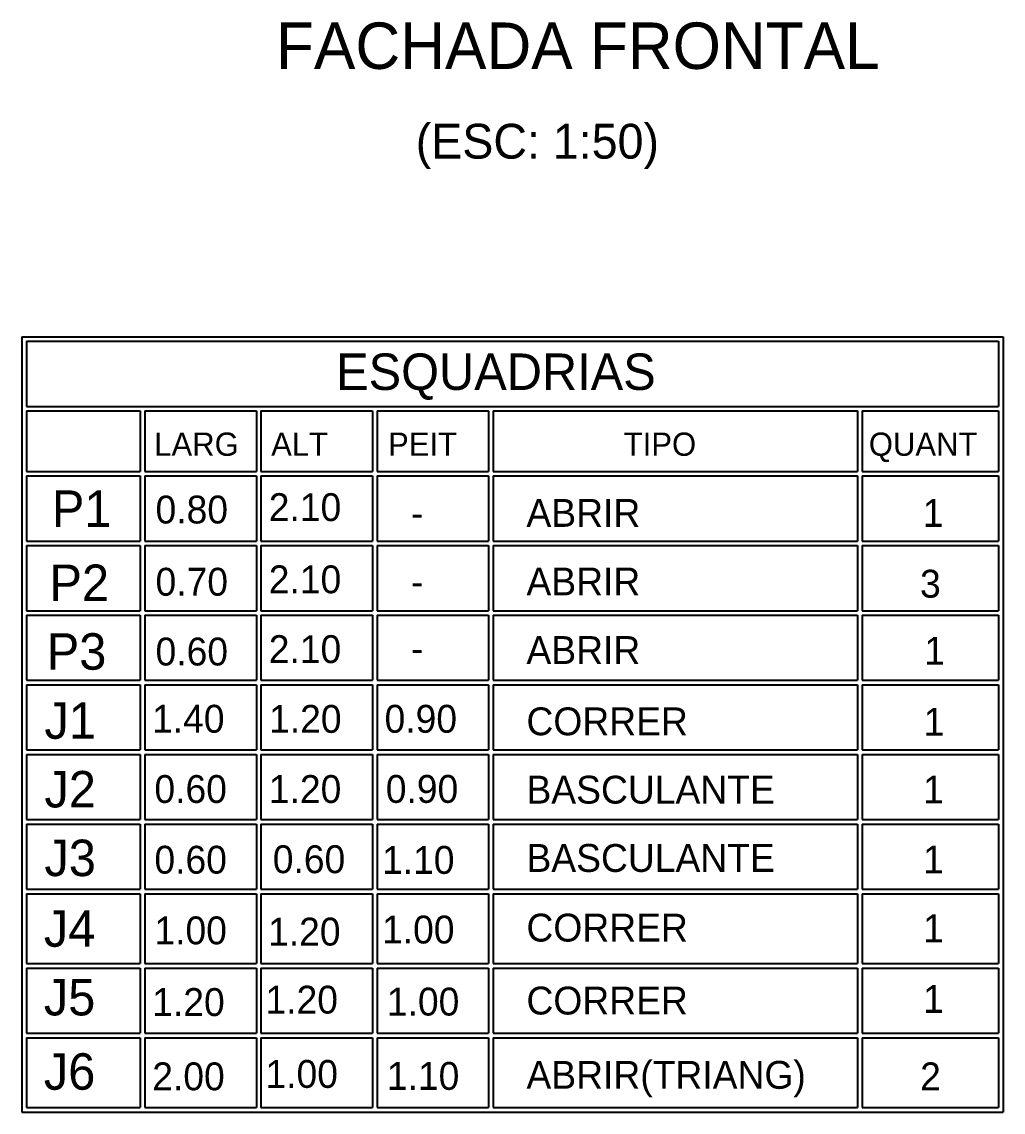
# Model space of a CAD drawing. Extents: x -74 to 202, y -59 to 73.
# Drawn here: x 30.855 to 35.084, y 1.894 to 6.59 of the extents above; entities that cross this region are included whole.
import ezdxf
from ezdxf.enums import TextEntityAlignment as Align

# ---------------------------------------------------------------- set-up
doc = ezdxf.new("R2010")
doc.units = 0
doc.layers.add('TEXTO', color=1, linetype='CONTINUOUS')

msp = doc.modelspace()

# ---------------------------------------------------------------- linework, layer by layer
at = {"layer": 'TEXTO', "color": 1, "linetype": 'CONTINUOUS', "ltscale": 0.3}
for p, q in [((30.85525, 5.2342), (35.08366, 5.2342)), ((30.87525, 5.2142), (35.06366, 5.2142)), ((35.06366, 5.2142), (35.06366, 4.9342)), ((35.08366, 5.2342), (35.08366, 1.8942)), ((35.06366, 4.9142), (35.06366, 4.6542)), ((35.06366, 4.6342), (35.06366, 4.3542)), ((35.06366, 4.3342), (35.06366, 4.0542)), ((35.06366, 4.0342), (35.06366, 3.7542)), ((35.06366, 3.7342), (35.06366, 3.4542)), ((35.06366, 3.4342), (35.06366, 3.1542)), ((35.06366, 3.1342), (35.06366, 2.8542)), ((35.06366, 2.8342), (35.06366, 2.5342)), ((35.06366, 2.5142), (35.06366, 2.2342)), ((35.06366, 2.2142), (35.06366, 1.9142)), ((30.85525, 1.8942), (35.08366, 1.8942)), ((30.87525, 1.9142), (31.36576, 1.9142)), ((31.38576, 1.9142), (31.86577, 1.9142)), ((31.88577, 1.9142), (32.36577, 1.9142)), ((32.38577, 1.9142), (32.86578, 1.9142)), ((32.88578, 1.9142), (34.45628, 1.9142)), ((34.47628, 1.9142), (35.06366, 1.9142))]:
    msp.add_line(p, q, dxfattribs=at)
at = {"layer": 'TEXTO', "color": 1, "linetype": 'CONTINUOUS'}
for p, q in [((30.85525, 5.2342), (30.85525, 1.8942)), ((30.87525, 5.2142), (30.87525, 4.9342)), ((30.87525, 4.9142), (30.87525, 4.6542)), ((30.87525, 4.6342), (30.87525, 4.3542)), ((30.87525, 4.3342), (30.87525, 4.0542)), ((30.87525, 4.0342), (30.87525, 3.7542)), ((30.87525, 3.7342), (30.87525, 3.4542)), ((30.87525, 3.4342), (30.87525, 3.1542)), ((30.87525, 3.1342), (30.87525, 2.8542)), ((30.87525, 2.8342), (30.87525, 2.5342)), ((30.87525, 2.5142), (30.87525, 2.2342)), ((30.87525, 2.2142), (30.87525, 1.9142))]:
    msp.add_line(p, q, dxfattribs=at)
at = {"layer": 'TEXTO', "color": 244, "linetype": 'CONTINUOUS', "ltscale": 0.3}
for p, q in [((30.87525, 4.9342), (35.06366, 4.9342)), ((30.87525, 4.9142), (31.36576, 4.9142)), ((31.38576, 4.9142), (31.86577, 4.9142)), ((31.88577, 4.9142), (32.36577, 4.9142)), ((32.38577, 4.9142), (32.86578, 4.9142)), ((32.88578, 4.9142), (34.45628, 4.9142)), ((34.47628, 4.9142), (35.06366, 4.9142))]:
    msp.add_line(p, q, dxfattribs=at)
at = {"layer": 'TEXTO', "linetype": 'CONTINUOUS'}
for p, q in [((31.36576, 4.9142), (31.36576, 4.6542)), ((31.38576, 4.9142), (31.38576, 4.6542)), ((31.86577, 4.9142), (31.86577, 4.6542)), ((31.88577, 4.9142), (31.88577, 4.6542)), ((32.36577, 4.9142), (32.36577, 4.6542)), ((32.38577, 4.9142), (32.38577, 4.6542)), ((32.86578, 4.9142), (32.86578, 4.6542)), ((32.88578, 4.9142), (32.88578, 4.6542)), ((31.36576, 4.6342), (31.36576, 4.3542)), ((31.38576, 4.6342), (31.38576, 4.3542)), ((31.86577, 4.6342), (31.86577, 4.3542)), ((31.88577, 4.6342), (31.88577, 4.3542)), ((32.36577, 4.6342), (32.36577, 4.3542)), ((32.38577, 4.6342), (32.38577, 4.3542)), ((32.86578, 4.6342), (32.86578, 4.3542)), ((32.88578, 4.6342), (32.88578, 4.3542)), ((31.36576, 4.3342), (31.36576, 4.0542)), ((31.38576, 4.3342), (31.38576, 4.0542)), ((31.86577, 4.3342), (31.86577, 4.0542)), ((31.88577, 4.3342), (31.88577, 4.0542)), ((32.36577, 4.3342), (32.36577, 4.0542)), ((32.38577, 4.3342), (32.38577, 4.0542)), ((32.86578, 4.3342), (32.86578, 4.0542)), ((32.88578, 4.3342), (32.88578, 4.0542)), ((31.36576, 4.0342), (31.36576, 3.7542)), ((31.38576, 4.0342), (31.38576, 3.7542)), ((31.86577, 4.0342), (31.86577, 3.7542)), ((31.88577, 4.0342), (31.88577, 3.7542)), ((32.36577, 4.0342), (32.36577, 3.7542)), ((32.38577, 4.0342), (32.38577, 3.7542)), ((32.86578, 4.0342), (32.86578, 3.7542)), ((32.88578, 4.0342), (32.88578, 3.7542)), ((31.36576, 3.7342), (31.36576, 3.4542)), ((31.38576, 3.7342), (31.38576, 3.4542)), ((31.86577, 3.7342), (31.86577, 3.4542)), ((31.88577, 3.7342), (31.88577, 3.4542)), ((32.36577, 3.7342), (32.36577, 3.4542)), ((32.38577, 3.7342), (32.38577, 3.4542)), ((32.86578, 3.7342), (32.86578, 3.4542)), ((32.88578, 3.7342), (32.88578, 3.4542)), ((31.36576, 3.4342), (31.36576, 3.1542)), ((31.38576, 3.4342), (31.38576, 3.1542)), ((31.86577, 3.4342), (31.86577, 3.1542)), ((31.88577, 3.4342), (31.88577, 3.1542)), ((32.36577, 3.4342), (32.36577, 3.1542)), ((32.38577, 3.4342), (32.38577, 3.1542)), ((32.86578, 3.4342), (32.86578, 3.1542)), ((32.88578, 3.4342), (32.88578, 3.1542)), ((31.36576, 3.1342), (31.36576, 2.8542)), ((31.38576, 3.1342), (31.38576, 2.8542)), ((31.86577, 3.1342), (31.86577, 2.8542)), ((31.88577, 3.1342), (31.88577, 2.8542)), ((32.36577, 3.1342), (32.36577, 2.8542)), ((32.38577, 3.1342), (32.38577, 2.8542)), ((32.86578, 3.1342), (32.86578, 2.8542)), ((32.88578, 3.1342), (32.88578, 2.8542)), ((31.36576, 2.8342), (31.36576, 2.5342)), ((31.38576, 2.8342), (31.38576, 2.5342)), ((31.86577, 2.8342), (31.86577, 2.5342)), ((31.88577, 2.8342), (31.88577, 2.5342)), ((32.36577, 2.8342), (32.36577, 2.5342)), ((32.38577, 2.8342), (32.38577, 2.5342)), ((32.86578, 2.8342), (32.86578, 2.5342)), ((32.88578, 2.8342), (32.88578, 2.5342)), ((31.36576, 2.5142), (31.36576, 2.2342)), ((31.38576, 2.5142), (31.38576, 2.2342)), ((31.86577, 2.5142), (31.86577, 2.2342)), ((31.88577, 2.5142), (31.88577, 2.2342)), ((32.36577, 2.5142), (32.36577, 2.2342)), ((32.38577, 2.5142), (32.38577, 2.2342)), ((32.86578, 2.5142), (32.86578, 2.2342)), ((32.88578, 2.5142), (32.88578, 2.2342)), ((31.36576, 2.2142), (31.36576, 1.9142)), ((31.38576, 2.2142), (31.38576, 1.9142)), ((31.86577, 2.2142), (31.86577, 1.9142)), ((31.88577, 2.2142), (31.88577, 1.9142)), ((32.36577, 2.2142), (32.36577, 1.9142)), ((32.38577, 2.2142), (32.38577, 1.9142)), ((32.86578, 2.2142), (32.86578, 1.9142)), ((32.88578, 2.2142), (32.88578, 1.9142))]:
    msp.add_line(p, q, dxfattribs=at)
at = {"layer": 'TEXTO', "color": 30, "linetype": 'CONTINUOUS', "ltscale": 0.3}
for p, q in [((34.45628, 4.9142), (34.45628, 4.6542)), ((34.47628, 4.9142), (34.47628, 4.6542)), ((30.87525, 4.6542), (31.36576, 4.6542)), ((31.38576, 4.6542), (31.86577, 4.6542)), ((31.88577, 4.6542), (32.36577, 4.6542)), ((32.38577, 4.6542), (32.86578, 4.6542)), ((32.88578, 4.6542), (34.45628, 4.6542)), ((34.47628, 4.6542), (35.06366, 4.6542)), ((30.87525, 4.6342), (31.36576, 4.6342)), ((31.38576, 4.6342), (31.86577, 4.6342)), ((31.88577, 4.6342), (32.36577, 4.6342)), ((32.38577, 4.6342), (32.86578, 4.6342)), ((32.88578, 4.6342), (34.45628, 4.6342)), ((34.45628, 4.6342), (34.45628, 4.3542)), ((34.47628, 4.6342), (34.47628, 4.3542)), ((34.47628, 4.6342), (35.06366, 4.6342)), ((30.87525, 4.3542), (31.36576, 4.3542)), ((30.87525, 4.3342), (31.36576, 4.3342)), ((31.38576, 4.3542), (31.86577, 4.3542)), ((31.38576, 4.3342), (31.86577, 4.3342)), ((31.88577, 4.3542), (32.36577, 4.3542)), ((31.88577, 4.3342), (32.36577, 4.3342)), ((32.38577, 4.3542), (32.86578, 4.3542)), ((32.38577, 4.3342), (32.86578, 4.3342)), ((32.88578, 4.3542), (34.45628, 4.3542)), ((32.88578, 4.3342), (34.45628, 4.3342)), ((34.45628, 4.3342), (34.45628, 4.0542)), ((34.47628, 4.3542), (35.06366, 4.3542)), ((34.47628, 4.3342), (34.47628, 4.0542)), ((34.47628, 4.3342), (35.06366, 4.3342)), ((30.87525, 4.0542), (31.36576, 4.0542)), ((31.38576, 4.0542), (31.86577, 4.0542)), ((31.88577, 4.0542), (32.36577, 4.0542)), ((32.38577, 4.0542), (32.86578, 4.0542)), ((32.88578, 4.0542), (34.45628, 4.0542)), ((34.47628, 4.0542), (35.06366, 4.0542)), ((30.87525, 4.0342), (31.36576, 4.0342)), ((31.38576, 4.0342), (31.86577, 4.0342)), ((31.88577, 4.0342), (32.36577, 4.0342)), ((32.38577, 4.0342), (32.86578, 4.0342)), ((32.88578, 4.0342), (34.45628, 4.0342)), ((34.45628, 4.0342), (34.45628, 3.7542)), ((34.47628, 4.0342), (34.47628, 3.7542)), ((34.47628, 4.0342), (35.06366, 4.0342)), ((30.87525, 3.7542), (31.36576, 3.7542)), ((30.87525, 3.7342), (31.36576, 3.7342)), ((31.38576, 3.7542), (31.86577, 3.7542)), ((31.38576, 3.7342), (31.86577, 3.7342)), ((31.88577, 3.7542), (32.36577, 3.7542)), ((31.88577, 3.7342), (32.36577, 3.7342)), ((32.38577, 3.7542), (32.86578, 3.7542)), ((32.38577, 3.7342), (32.86578, 3.7342)), ((32.88578, 3.7542), (34.45628, 3.7542)), ((32.88578, 3.7342), (34.45628, 3.7342)), ((34.45628, 3.7342), (34.45628, 3.4542)), ((34.47628, 3.7542), (35.06366, 3.7542)), ((34.47628, 3.7342), (34.47628, 3.4542)), ((34.47628, 3.7342), (35.06366, 3.7342)), ((30.87525, 3.4542), (31.36576, 3.4542)), ((30.87525, 3.4342), (31.36576, 3.4342)), ((31.38576, 3.4542), (31.86577, 3.4542)), ((31.38576, 3.4342), (31.86577, 3.4342)), ((31.88577, 3.4542), (32.36577, 3.4542)), ((31.88577, 3.4342), (32.36577, 3.4342)), ((32.38577, 3.4542), (32.86578, 3.4542)), ((32.38577, 3.4342), (32.86578, 3.4342)), ((32.88578, 3.4542), (34.45628, 3.4542)), ((32.88578, 3.4342), (34.45628, 3.4342)), ((34.45628, 3.4342), (34.45628, 3.1542)), ((34.47628, 3.4542), (35.06366, 3.4542)), ((34.47628, 3.4342), (34.47628, 3.1542)), ((34.47628, 3.4342), (35.06366, 3.4342)), ((30.87525, 3.1542), (31.36576, 3.1542)), ((31.38576, 3.1542), (31.86577, 3.1542)), ((31.88577, 3.1542), (32.36577, 3.1542)), ((32.38577, 3.1542), (32.86578, 3.1542)), ((32.88578, 3.1542), (34.45628, 3.1542)), ((34.47628, 3.1542), (35.06366, 3.1542)), ((30.87525, 3.1342), (31.36576, 3.1342)), ((31.38576, 3.1342), (31.86577, 3.1342)), ((31.88577, 3.1342), (32.36577, 3.1342)), ((32.38577, 3.1342), (32.86578, 3.1342)), ((32.88578, 3.1342), (34.45628, 3.1342)), ((34.45628, 3.1342), (34.45628, 2.8542)), ((34.47628, 3.1342), (34.47628, 2.8542)), ((34.47628, 3.1342), (35.06366, 3.1342)), ((30.87525, 2.8542), (31.36576, 2.8542)), ((30.87525, 2.8342), (31.36576, 2.8342)), ((31.38576, 2.8542), (31.86577, 2.8542)), ((31.38576, 2.8342), (31.86577, 2.8342)), ((31.88577, 2.8542), (32.36577, 2.8542)), ((31.88577, 2.8342), (32.36577, 2.8342)), ((32.38577, 2.8542), (32.86578, 2.8542)), ((32.38577, 2.8342), (32.86578, 2.8342)), ((32.88578, 2.8542), (34.45628, 2.8542)), ((32.88578, 2.8342), (34.45628, 2.8342)), ((34.45628, 2.8342), (34.45628, 2.5342)), ((34.47628, 2.8542), (35.06366, 2.8542)), ((34.47628, 2.8342), (34.47628, 2.5342)), ((34.47628, 2.8342), (35.06366, 2.8342)), ((30.87525, 2.5342), (31.36576, 2.5342)), ((30.87525, 2.5142), (31.36576, 2.5142)), ((31.38576, 2.5342), (31.86577, 2.5342)), ((31.38576, 2.5142), (31.86577, 2.5142)), ((31.88577, 2.5342), (32.36577, 2.5342)), ((31.88577, 2.5142), (32.36577, 2.5142)), ((32.38577, 2.5342), (32.86578, 2.5342)), ((32.38577, 2.5142), (32.86578, 2.5142)), ((32.88578, 2.5342), (34.45628, 2.5342)), ((32.88578, 2.5142), (34.45628, 2.5142)), ((34.45628, 2.5142), (34.45628, 2.2342)), ((34.47628, 2.5342), (35.06366, 2.5342)), ((34.47628, 2.5142), (35.06366, 2.5142)), ((34.47628, 2.5142), (34.47628, 2.2342)), ((30.87525, 2.2342), (31.36576, 2.2342)), ((30.87525, 2.2142), (31.36576, 2.2142)), ((31.38576, 2.2342), (31.86577, 2.2342)), ((31.38576, 2.2142), (31.86577, 2.2142)), ((31.88577, 2.2342), (32.36577, 2.2342)), ((31.88577, 2.2142), (32.36577, 2.2142)), ((32.38577, 2.2342), (32.86578, 2.2342)), ((32.38577, 2.2142), (32.86578, 2.2142)), ((32.88578, 2.2342), (34.45628, 2.2342)), ((32.88578, 2.2142), (34.45628, 2.2142)), ((34.45628, 2.2142), (34.45628, 1.9142)), ((34.47628, 2.2342), (35.06366, 2.2342)), ((34.47628, 2.2142), (34.47628, 1.9142)), ((34.47628, 2.2142), (35.06366, 2.2142))]:
    msp.add_line(p, q, dxfattribs=at)

# ---------------------------------------------------------------- texts
at = {"layer": 'TEXTO', "color": 1, "linetype": 'CONTINUOUS'}
for s, height, p in [('FACHADA FRONTAL  ', 0.2, (33.32519, 6.48743)), ('(ESC: 1:50)', 0.15, (33.07664, 6.05745))]:
    msp.add_text(s, height=height, dxfattribs=at).set_placement(p, align=Align.MIDDLE)
at = {"layer": 'TEXTO', "color": 244, "linetype": 'CONTINUOUS', "ltscale": 0.3}
for s, height, p in [('ESQUADRIAS', 0.157047, (32.2095, 5.00485)), ('LARG', 0.1, (31.42599, 4.72121)), ('ALT', 0.1, (31.92967, 4.72121)), ('PEIT', 0.1, (32.43335, 4.72121)), ('TIPO', 0.1, (33.44867, 4.72121)), ('QUANT', 0.1, (34.50482, 4.72121)), ('P1', 0.157047, (30.98485, 4.41516)), ('P2', 0.157047, (30.97433, 4.09589)), ('P3', 0.157047, (30.96264, 3.79997)), ('J1', 0.157047, (30.95276, 3.50245)), ('J2', 0.157047, (30.95276, 3.2067)), ('J3', 0.157047, (30.95276, 2.91095)), ('J4', 0.157047, (30.95022, 2.6067)), ('J5', 0.157047, (30.95022, 2.31095)), ('J6', 0.157047, (30.95022, 1.99095))]:
    msp.add_text(s, height=height, dxfattribs=at).set_placement(p)
at = {"layer": 'TEXTO', "color": 244, "linetype": 'CONTINUOUS', "ltscale": 0.2}
for s, p in [('2.10', (31.91938, 4.44007)), ('0.80', (31.43146, 4.4297)), ('ABRIR', (33.02957, 4.41516)), ('1', (34.73714, 4.41516)), ('-', (32.53175, 4.41516)), ('0.70', (31.43146, 4.11874)), ('2.10', (31.91938, 4.1291)), ('ABRIR', (33.02957, 4.11987)), ('3', (34.72539, 4.11025)), ('-', (32.53175, 4.11883)), ('2.10', (31.91938, 3.8285)), ('0.60', (31.43146, 3.81814)), ('ABRIR', (33.02957, 3.82457)), ('1', (34.74354, 3.8215)), ('-', (32.53175, 3.83206)), ('1.40', (31.41634, 3.52864)), ('1.20', (31.92069, 3.52807)), ('0.90', (32.41825, 3.52848)), ('CORRER', (33.02957, 3.51754)), ('1', (34.7409, 3.51554)), ('0.60', (31.42664, 3.22602)), ('1.20', (31.91978, 3.22596)), ('0.90', (32.42347, 3.22644)), ('BASCULANTE', (33.02957, 3.22329)), ('1', (34.73825, 3.22393)), ('0.60', (31.42664, 2.92161)), ('0.60', (31.93659, 2.92369)), ('1.10', (32.40729, 2.92075)), ('BASCULANTE', (33.02957, 2.92905)), ('1', (34.73825, 2.92274)), ('1.00', (31.42664, 2.61721)), ('1.20', (31.91625, 2.61189)), ('1.00', (32.40729, 2.62082)), ('CORRER', (33.02957, 2.62911)), ('1', (34.73826, 2.62636)), ('1', (34.73826, 2.32204)), ('1.20', (31.41727, 2.30856)), ('1.20', (31.90518, 2.31893)), ('1.00', (32.42817, 2.31044)), ('CORRER', (33.02957, 2.31497)), ('1.00', (31.90518, 1.99893)), ('ABRIR(TRIANG)', (33.02957, 1.99497)), ('2.00', (31.41727, 1.98856)), ('1.10', (32.42817, 1.99044)), ('2', (34.72579, 1.98845))]:
    msp.add_text(s, height=0.12, dxfattribs=at).set_placement(p)

doc.saveas('drawing.dxf')
